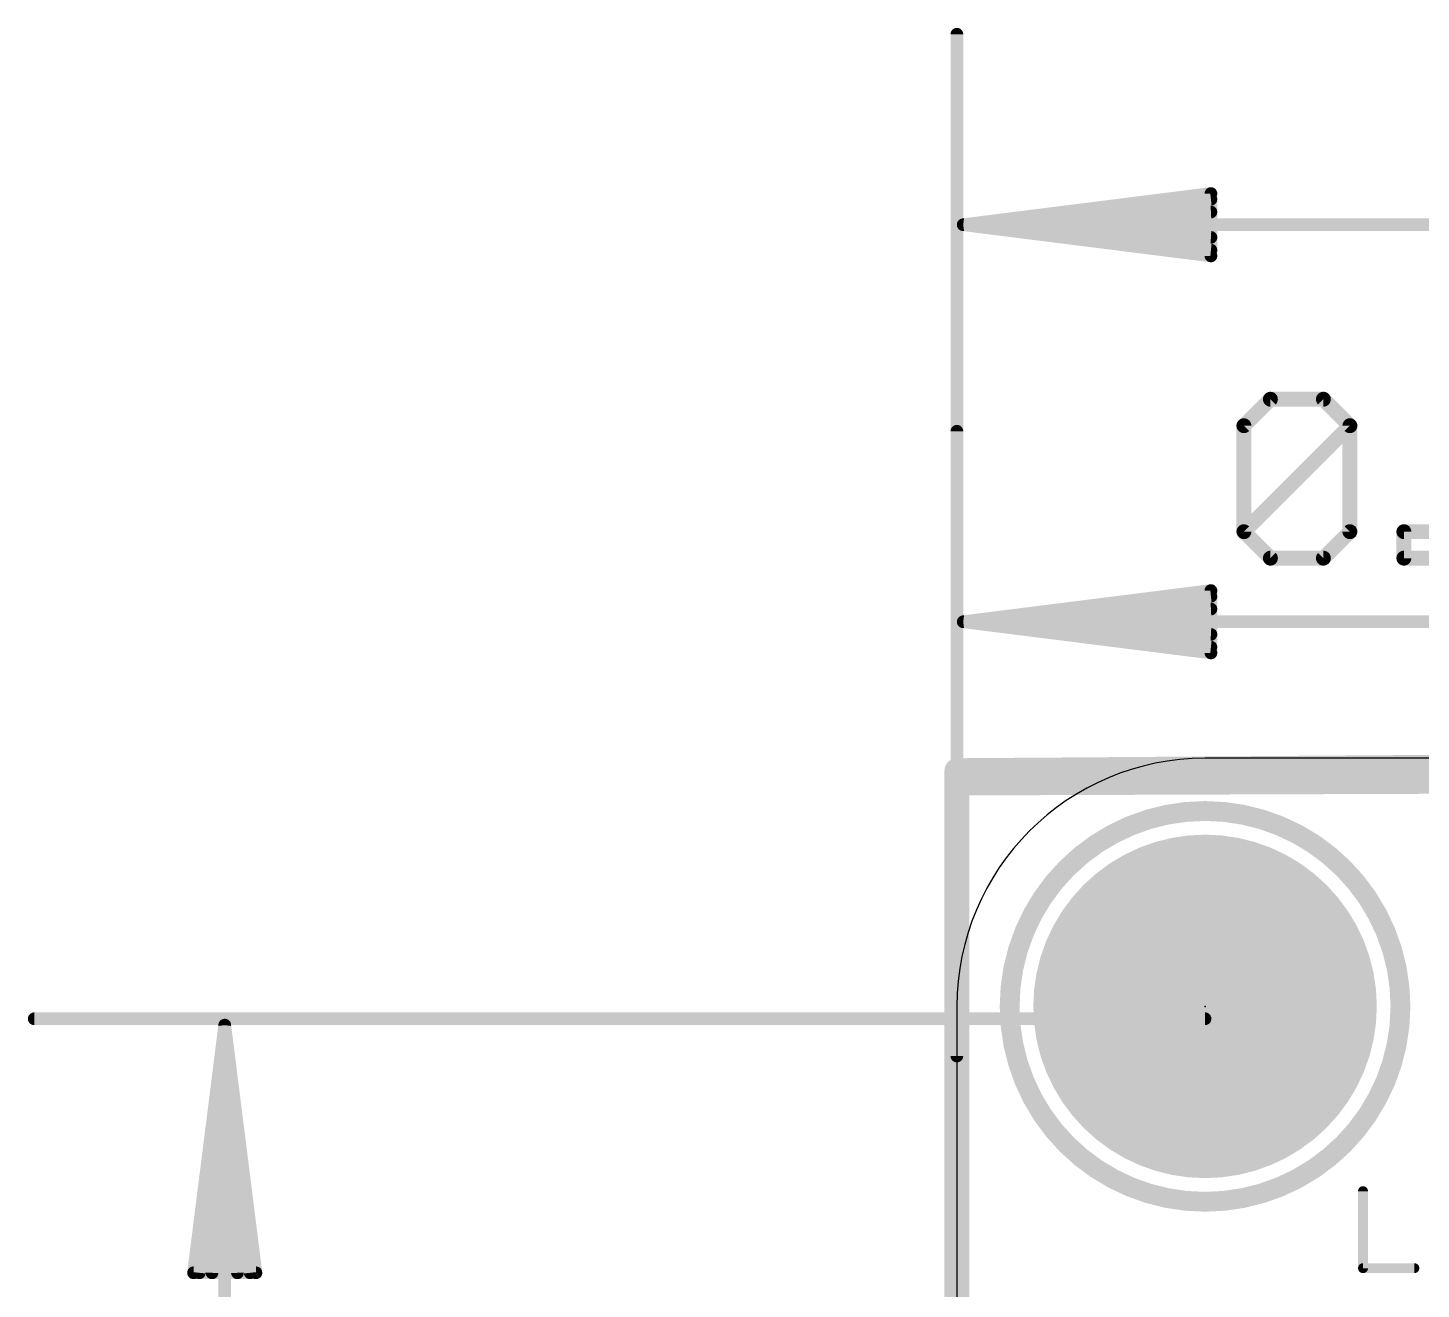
# Model space of a CAD drawing. Extents: x -9.8 to 49.9, y -7.2 to 30.7.
# Drawn here: x -9.51 to 4.75, y 17.43 to 30.34 of the extents above; entities that cross this region are included whole.
import ezdxf

# ---------------------------------------------------------------- set-up
doc = ezdxf.new("R2010")
doc.units = 0
for name, color, linetype in [('1', 14, 'CONTINUOUS'), ('16', 174, 'CONTINUOUS'), ('17', 94, 'CONTINUOUS'), ('20', 178, 'CONTINUOUS'), ('21', 2, 'CONTINUOUS'), ('23', 178, 'CONTINUOUS'), ('47', 250, 'CONTINUOUS')]:
    doc.layers.add(name, color=color, linetype=linetype)

# ---------------------------------------------------------------- blocks, each defined once
blk = doc.blocks.new('ROUNDP')
at = {"const_width": 0.5}
blk.add_lwpolyline([(0, -0.25, 1), (0, 0.25, 1), (0, -0.25)], format="xyb", dxfattribs=at)

msp = doc.modelspace()

# ---------------------------------------------------------------- linework, layer by layer
at = {"layer": '1', "const_width": 0.254}
for points in [[(0, 22.606), (36.068, 22.733)], [(0, -0.127), (0, 22.606)]]:
    msp.add_lwpolyline(points, dxfattribs=at)
at = {"layer": '1', "const_width": 0.127}
for points in [[(0.0635, 22.606, 1), (-0.0635, 22.606)], [(-0.0002, 22.6695, 1), (0.0002, 22.5425)]]:
    msp.add_lwpolyline(points, format="xyb", dxfattribs=at)
at = {"layer": '16', "const_width": 0.254}
for points in [[(0, 22.733), (36.068, 22.987)], [(0, 0), (0, 22.733)]]:
    msp.add_lwpolyline(points, dxfattribs=at)
at = {"layer": '16', "const_width": 0.127}
for points in [[(-0.0004, 22.7965, 1), (0.0004, 22.6695)], [(0.0635, 22.733, 1), (-0.0635, 22.733)]]:
    msp.add_lwpolyline(points, format="xyb", dxfattribs=at)
at = {"layer": '20'}
for p, q in [((34.29, 22.86), (2.54, 22.86)), ((0, 20.32), (0, 15.494))]:
    msp.add_line(p, q, dxfattribs=at)
msp.add_arc((2.54, 20.32), 2.54, 90, 180, dxfattribs=at)
at = {"layer": '21'}
for points, const_width in [([(2.54, 18.32, 1), (2.54, 22.32, 1), (2.54, 18.32)], 0.2032), ([(4.1823, 18.4284, 1), (4.1315, 18.4284)], 0.0508), ([(4.1569, 17.6657, 1), (4.1569, 17.6149)], 0.0508), ([(4.6823, 17.6149, 1), (4.6823, 17.6657)], 0.0508), ([(4.1315, 17.6403, 1), (4.1823, 17.6403)], 0.0508)]:
    msp.add_lwpolyline(points, format="xyb", dxfattribs=dict(at, const_width=const_width))
at = {"layer": '21', "const_width": 0.1016}
for points in [[(4.1569, 18.4284), (4.1569, 17.6403)], [(4.1569, 17.6403), (4.6823, 17.6403)]]:
    msp.add_lwpolyline(points, dxfattribs=at)
at = {"layer": '23'}
msp.add_point((2.54, 20.32), dxfattribs=at)
at = {"layer": '47'}
for points, const_width in [([(0, 16.256), (0, 30.271)], 0.13), ([(0.065, 28.321), (2.6, 28.6402)], 0.13), ([(2.6, 28.6402), (2.6, 28.0018)], 0.13), ([(0.065, 28.321), (2.6, 28.581)], 0.13), ([(0.065, 28.321), (2.6, 28.451)], 0.13), ([(0.065, 28.321), (36.13, 28.321)], 0.13), ([(2.6, 28.0018), (0.065, 28.321)], 0.13), ([(2.6, 28.191), (0.065, 28.321)], 0.13), ([(2.6, 28.061), (0.065, 28.321)], 0.13), ([(2.9377, 26.2635), (3.2089, 26.5347)], 0.1524), ([(3.2089, 26.5347), (3.7512, 26.5347)], 0.1524), ([(3.7512, 26.5347), (4.0224, 26.2635)], 0.1524), ([(0, 19.812), (0, 26.207)], 0.13), ([(2.9377, 25.1789), (2.9377, 26.2635)], 0.1524), ([(2.9377, 25.1789), (4.0224, 26.2635)], 0.1524), ([(4.0224, 26.2635), (4.0224, 25.1789)], 0.1524), ([(3.2089, 24.9077), (2.9377, 25.1789)], 0.1524), ([(4.0224, 25.1789), (3.7512, 24.9077)], 0.1524), ([(4.5749, 24.9077), (4.5749, 25.1789)], 0.1524), ([(4.5749, 25.1789), (4.8461, 25.1789)], 0.1524), ([(3.7512, 24.9077), (3.2089, 24.9077)], 0.1524), ([(4.8461, 24.9077), (4.5749, 24.9077)], 0.1524), ([(0.065, 24.257), (2.6, 24.5762)], 0.13), ([(0.065, 24.257), (2.6, 24.517)], 0.13), ([(2.6, 24.5762), (2.6, 23.9378)], 0.13), ([(0.065, 24.257), (2.6, 24.387)], 0.13), ([(0.065, 24.257), (10.603, 24.257)], 0.13), ([(2.6, 23.9378), (0.065, 24.257)], 0.13), ([(2.6, 24.127), (0.065, 24.257)], 0.13), ([(2.6, 23.997), (0.065, 24.257)], 0.13), ([(2.54, 20.193), (-9.443, 20.193)], 0.13), ([(-7.493, 20.128), (-7.8122, 17.593)], 0.13), ([(-7.493, 20.128), (-7.753, 17.593)], 0.13), ([(-7.493, 20.128), (-7.623, 17.593)], 0.13), ([(-7.493, 2.605), (-7.493, 20.128)], 0.13), ([(-7.1738, 17.593), (-7.493, 20.128)], 0.13), ([(-7.363, 17.593), (-7.493, 20.128)], 0.13), ([(-7.233, 17.593), (-7.493, 20.128)], 0.13), ([(-7.8122, 17.593), (-7.1738, 17.593)], 0.13)]:
    msp.add_lwpolyline(points, dxfattribs=dict(at, const_width=const_width))
for points, const_width in [([(0.0325, 30.271, 1), (-0.0325, 30.271)], 0.065), ([(2.6325, 28.6402, 1), (2.5675, 28.6402)], 0.065), ([(2.6041, 28.608, 1), (2.5959, 28.6725)], 0.065), ([(2.6033, 28.5487, 1), (2.5967, 28.6133)], 0.065), ([(0.065, 28.3535, 1), (0.065, 28.2885)], 0.065), ([(0.0691, 28.3532, 1), (0.0609, 28.2888)], 0.065), ([(0.0633, 28.3535, 1), (0.0667, 28.2885)], 0.065), ([(0.0667, 28.3535, 1), (0.0633, 28.2885)], 0.065), ([(0.0683, 28.3533, 1), (0.0617, 28.2887)], 0.065), ([(0.0617, 28.3533, 1), (0.0683, 28.2887)], 0.065), ([(0.0609, 28.3532, 1), (0.0691, 28.2888)], 0.065), ([(2.6017, 28.4185, 1), (2.5983, 28.4835)], 0.065), ([(2.5983, 28.1585, 1), (2.6017, 28.2235)], 0.065), ([(2.5967, 28.0287, 1), (2.6033, 28.0933)], 0.065), ([(2.5675, 28.0018, 1), (2.6325, 28.0018)], 0.065), ([(2.5959, 27.9695, 1), (2.6041, 28.034)], 0.065), ([(3.2089, 26.5728, 1), (3.2089, 26.4966)], 0.0762), ([(3.2358, 26.5077, 1), (3.182, 26.5616)], 0.0762), ([(3.7782, 26.5616, 1), (3.7243, 26.5077)], 0.0762), ([(3.7512, 26.4966, 1), (3.7512, 26.5728)], 0.0762), ([(0.0325, 26.207, 1), (-0.0325, 26.207)], 0.065), ([(2.9758, 26.2635, 1), (2.8996, 26.2635)], 0.0762), ([(2.9108, 26.2905, 1), (2.9647, 26.2366)], 0.0762), ([(4.0605, 26.2635, 1), (3.9843, 26.2635)], 0.0762), ([(4.0493, 26.2366, 1), (3.9955, 26.2905)], 0.0762), ([(3.9955, 26.2366, 1), (4.0493, 26.2905)], 0.0762), ([(2.9647, 25.2058, 1), (2.9108, 25.1519)], 0.0762), ([(2.9108, 25.2058, 1), (2.9647, 25.1519)], 0.0762), ([(4.0493, 25.1519, 1), (3.9955, 25.2058)], 0.0762), ([(4.613, 25.1789, 1), (4.5368, 25.1789)], 0.0762), ([(4.5749, 25.217, 1), (4.5749, 25.1408)], 0.0762), ([(2.8996, 25.1789, 1), (2.9758, 25.1789)], 0.0762), ([(3.9843, 25.1789, 1), (4.0605, 25.1789)], 0.0762), ([(3.2089, 24.9458, 1), (3.2089, 24.8696)], 0.0762), ([(3.182, 24.8808, 1), (3.2358, 24.9346)], 0.0762), ([(3.7243, 24.9346, 1), (3.7782, 24.8808)], 0.0762), ([(3.7512, 24.8696, 1), (3.7512, 24.9458)], 0.0762), ([(4.5749, 24.9458, 1), (4.5749, 24.8696)], 0.0762), ([(4.5368, 24.9077, 1), (4.613, 24.9077)], 0.0762), ([(2.6325, 24.5762, 1), (2.5675, 24.5762)], 0.065), ([(2.6041, 24.544, 1), (2.5959, 24.6085)], 0.065), ([(2.6033, 24.4847, 1), (2.5967, 24.5493)], 0.065), ([(2.6017, 24.3545, 1), (2.5983, 24.4195)], 0.065), ([(0.065, 24.2895, 1), (0.065, 24.2245)], 0.065), ([(0.0691, 24.2892, 1), (0.0609, 24.2248)], 0.065), ([(0.0633, 24.2895, 1), (0.0667, 24.2245)], 0.065), ([(0.0667, 24.2895, 1), (0.0633, 24.2245)], 0.065), ([(0.0683, 24.2893, 1), (0.0617, 24.2247)], 0.065), ([(0.0617, 24.2893, 1), (0.0683, 24.2247)], 0.065), ([(0.0609, 24.2892, 1), (0.0691, 24.2248)], 0.065), ([(2.5983, 24.0945, 1), (2.6017, 24.1595)], 0.065), ([(2.5675, 23.9378, 1), (2.6325, 23.9378)], 0.065), ([(2.5959, 23.9055, 1), (2.6041, 23.97)], 0.065), ([(2.5967, 23.9647, 1), (2.6033, 24.0293)], 0.065), ([(-9.443, 20.2255, 1), (-9.443, 20.1605)], 0.065), ([(2.54, 20.1605, 1), (2.54, 20.2255)], 0.065), ([(-7.4605, 20.128, 1), (-7.5255, 20.128)], 0.065), ([(-7.4608, 20.1321, 1), (-7.5252, 20.1239)], 0.065), ([(-7.4605, 20.1263, 1), (-7.5255, 20.1297)], 0.065), ([(-7.4605, 20.1297, 1), (-7.5255, 20.1263)], 0.065), ([(-7.4607, 20.1313, 1), (-7.5253, 20.1247)], 0.065), ([(-7.4607, 20.1247, 1), (-7.5253, 20.1313)], 0.065), ([(-7.4608, 20.1239, 1), (-7.5252, 20.1321)], 0.065), ([(-0.0325, 19.812, 1), (0.0325, 19.812)], 0.065), ([(-7.8445, 17.5971, 1), (-7.78, 17.5889)], 0.065), ([(-7.8122, 17.6255, 1), (-7.8122, 17.5605)], 0.065), ([(-7.7853, 17.5963, 1), (-7.7207, 17.5897)], 0.065), ([(-7.6555, 17.5947, 1), (-7.5905, 17.5913)], 0.065), ([(-7.3955, 17.5913, 1), (-7.3305, 17.5947)], 0.065), ([(-7.2653, 17.5897, 1), (-7.2007, 17.5963)], 0.065), ([(-7.206, 17.5889, 1), (-7.1415, 17.5971)], 0.065), ([(-7.1738, 17.5605, 1), (-7.1738, 17.6255)], 0.065)]:
    msp.add_lwpolyline(points, format="xyb", dxfattribs=dict(at, const_width=const_width))

# ---------------------------------------------------------------- block references
at = {"layer": '17', "xscale": 3.516, "yscale": 3.516}
msp.add_blockref('ROUNDP', (2.54, 20.32), dxfattribs=at)
msp.add_blockref('ROUNDP', (2.54, 20.32), dxfattribs=at)

doc.saveas('drawing.dxf')
